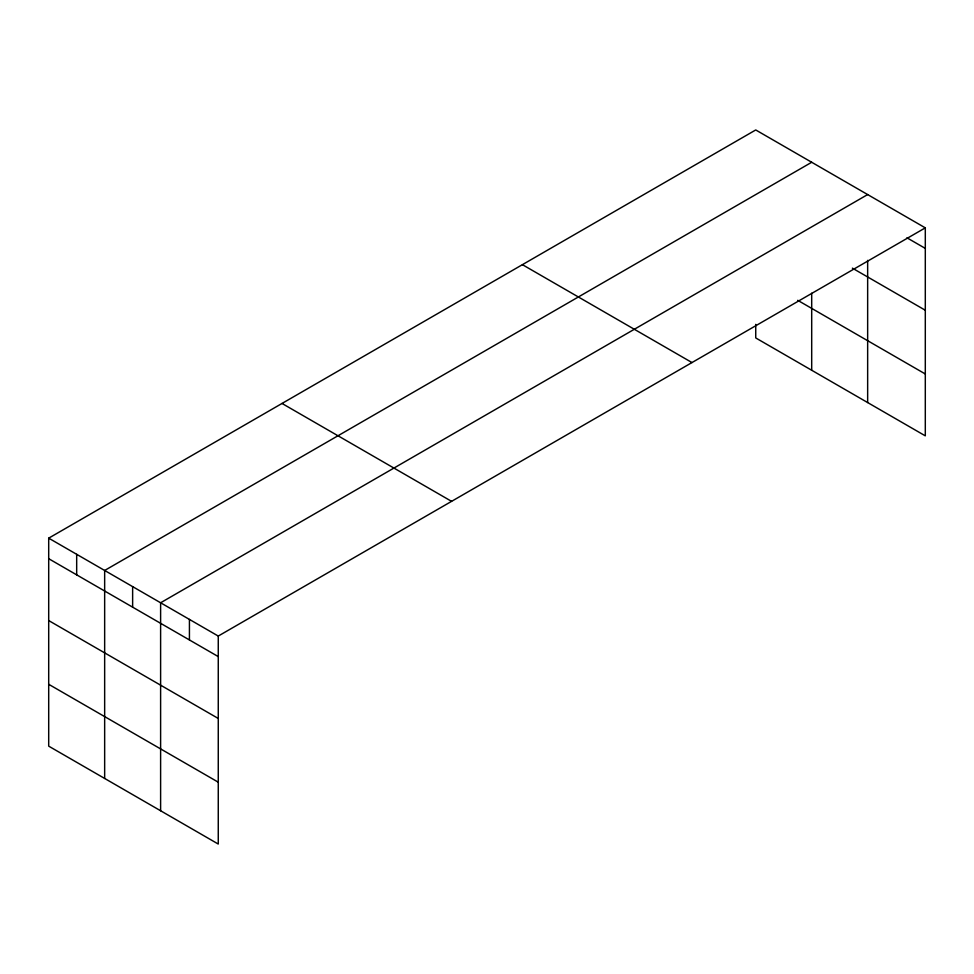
<?xml version="1.0" encoding="UTF-8"?>
<svg xmlns="http://www.w3.org/2000/svg" width="974" height="974" viewBox="0 0 974 974"><rect width="100%" height="100%" fill="white"/><g stroke="black" fill="none" stroke-linecap="round" stroke-linejoin="round"><path stroke-width="1.46" d="M867.651 260.375L867.651 402.554M755.739 324.366L755.739 337.941L925.3 435.841L925.3 227.855L755.739 129.956L48.7 538.159L48.7 746.145L218.261 844.044L218.261 636.059L48.7 538.159M811.695 162.268L104.656 570.472L104.656 778.457M867.651 194.569L160.613 602.772L160.613 810.758M218.261 636.059L925.3 227.855M906.952 237.802L925.3 248.394M852.384 268.154L925.3 310.243M797.706 300.309L925.3 373.979M522.417 264.672L691.978 362.559M282.022 403.455L451.583 501.354M48.7 558.699L218.261 656.598M48.7 620.56L218.261 718.459M48.7 684.296L218.261 782.183M811.695 293.211L811.695 370.242M189.431 619.415L189.431 639.955M132.634 586.628L132.634 607.167M76.678 554.316L76.678 574.855"/></g></svg>
